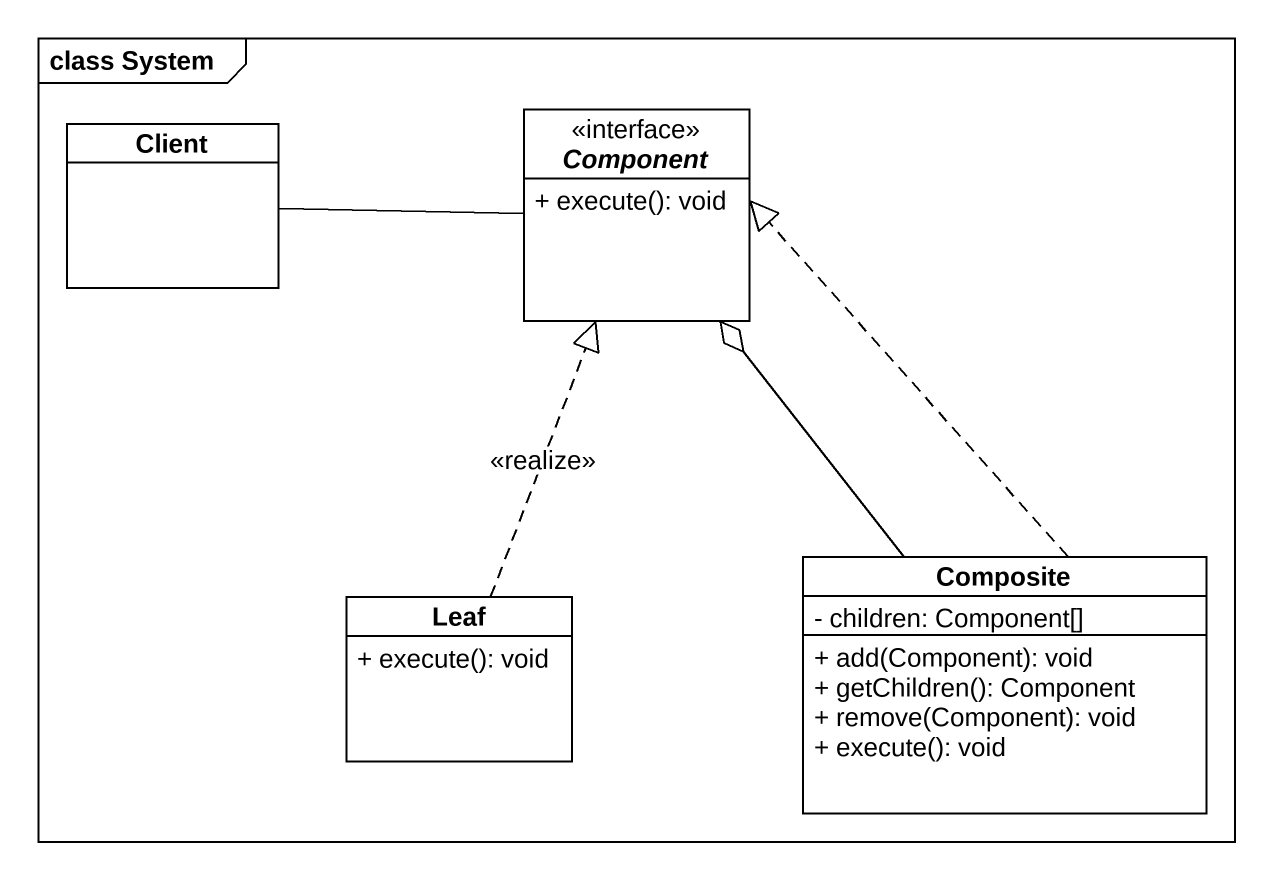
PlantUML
@startuml
mainframe class System
hide circle
hide empty members
skinparam classAttributeIconSize 0
class Client
interface "Component" as Component_ <<interface>> {
  + execute(): void
}
class Leaf {
  + execute(): void
}
class Composite {
  - children: Component[]
  + add(Component): void
  + getChildren(): Component
  + remove(Component): void
  + execute(): void
}
Client -right- Component_
Leaf .up.|> Component_ : <<realize>>
Composite .up.|> Component_
Composite -up-o Component_
@enduml
